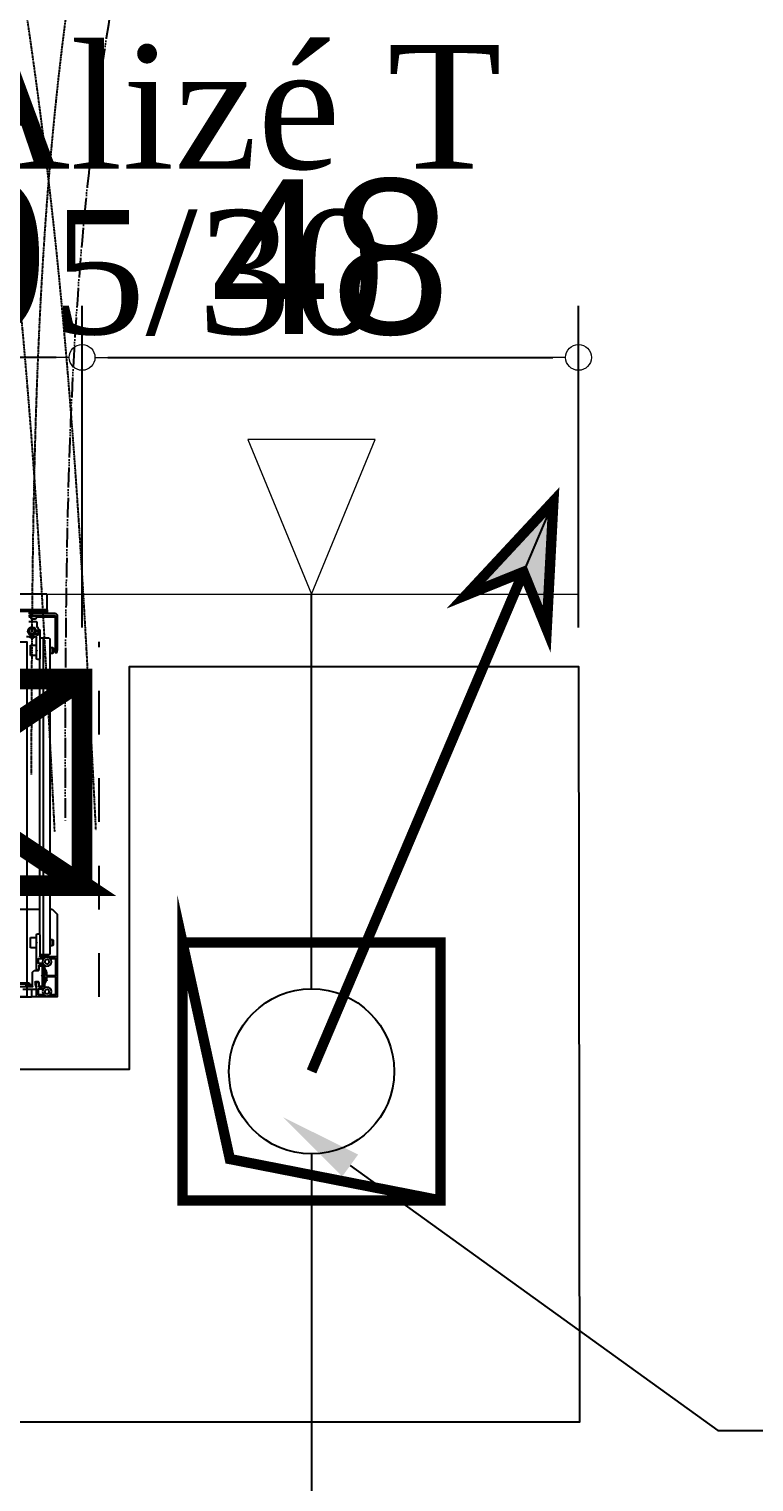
# Model space of a CAD drawing. Header units: millimetres. Extents: x 454430 to 532383, y -370512 to -310890.
# Drawn here: x 467295 to 467997, y -355325 to -353918 of the extents above; entities that cross this region are included whole.
import ezdxf
from ezdxf import colors
from ezdxf.entities.mleader import LeaderData, LeaderLine
from ezdxf.math import Vec2, Vec3

# ---------------------------------------------------------------- set-up
doc = ezdxf.new("R2010")
doc.units = ezdxf.units.MM
for name, pattern in [('prlm_ef', [0.165, 0.1, -0.065]), ('prlm_gaz', [36, 24, -3, 0, -3, 0, -3, 0, -3]), ('prlm_vmc', [0.282222, 0.141111, -0.141111])]:
    doc.linetypes.add(name, pattern=pattern)
for name, color, linetype, lineweight in [('_GAZELEC-BOITE INCORPO', 36, 'Continuous', 18), ('_GAZELEC-RESERVATION', 1, 'Continuous', 18), ('_GAZELEC-RESERVATION 2', 132, 'Continuous', 18)]:
    doc.layers.add(name, color=color, linetype=linetype, lineweight=lineweight)
for name, color, linetype in [('_GAZELEC-EAU CHAUDE', 1, 'Continuous'), ('GAZ-FLECHE VMC', 93, 'Continuous'), ('prlm-CHAUFF', 30, 'Continuous'), ('prlm-EAU-EF', 161, 'Continuous'), ('prlm-GAZ', 20, 'Continuous'), ('prlm-GT', 242, 'Continuous'), ('prlm-MOD', 64, 'Continuous'), ('prlm-VMC', 93, 'Continuous')]:
    doc.layers.add(name, color=color, linetype=linetype)
doc.layers.add('prlm-xpoly', color=7, linetype='Continuous', plot=False)
doc.styles.add('Arial', font='arial.ttf')
doc.styles.add('prlm-chauff', font='trebucbi.ttf', dxfattribs={"height": 18})
doc.styles.add('prlm-vmc', font='pala.ttf', dxfattribs={"height": 14})
doc.styles.get("Standard").update_dxf_attribs({"font": 'arial.ttf'})
doc.dimstyles.new('200', dxfattribs={"dimtxt": 150, "dimasz": 25, "dimexe": 50, "dimexo": 50, "dimgap": 20, "dimtad": 1, "dimdec": 0, "dimlfac": 0.1, "dimdsep": 46, "dimtxsty": 'Arial', "dimblk1": 'DOTBLANK', "dimblk2": 'DOTBLANK', "dimsah": 1, "dimcen": 25, "dimclrd": 5, "dimclre": 5, "dimadec": 0, "dimazin": 0, "dimtfac": 1, "dimtdec": 0, "dimtmove": 0, "dimatfit": 3, "dimldrblk": 'DOTBLANK', "dimfxl": 50, "dimtolj": 1, "dimtzin": 0, "dimarcsym": 0})

# ---------------------------------------------------------------- blocks, each defined once
blk = doc.blocks.new('MTI900_Alu_390')
at = {"layer": 'prlm-MOD', "color": 1, "linetype": 'Continuous'}
for p, q in [((-4.225, 0), (4.225, 0)), ((4.278, 0), (4.225, 0)), ((4.225, -0.07), (4.225, 0)), ((4.472, 0), (4.278, 0)), ((4.475, 0), (4.472, 0)), ((4.475, -0.003), (4.475, 0)), ((3.963, -0.1), (4.229, -0.1)), ((4.067, -0.125), (4.203, -0.125)), ((4.067, -0.135), (4.203, -0.135)), ((4.267, -0.07), (4.14, -0.07)), ((4.165, -0.105), (4.225, -0.105)), ((4.17, -0.12), (4.225, -0.12)), ((4.203, -0.125), (4.203, -0.12)), ((4.203, -0.135), (4.203, -0.125)), ((4.225, -0.105), (4.225, -0.1)), ((4.225, -0.105), (4.225, -0.12)), ((4.235, -0.1), (4.235, -0.24)), ((4.26, -0.12), (4.27, -0.09)), ((4.26, -0.142), (4.26, -0.12)), ((4.27, -0.09), (4.27, -0.073)), ((4.275, -0.003), (4.275, -0.137)), ((4.278, -0.14), (4.292, -0.14)), ((4.293, -0.021), (4.293, -0.074)), ((4.295, -0.137), (4.295, -0.098)), ((4.295, -0.137), (4.295, -0.142)), ((4.347, -0.018), (4.296, -0.018)), ((4.296, -0.077), (4.331, -0.077)), ((4.298, -0.095), (4.332, -0.095)), ((4.327, -0.1), (4.298, -0.1)), ((4.33, -0.195), (4.33, -0.103)), ((4.335, -0.098), (4.335, -0.134)), ((4.336, -0.136), (4.354, -0.164)), ((4.353, -0.086), (4.353, -0.129)), ((4.354, -0.13), (4.372, -0.159)), ((4.355, -0.038), (4.375, -0.027)), ((4.355, -0.062), (4.355, -0.038)), ((4.375, -0.073), (4.355, -0.062)), ((4.375, -0.027), (4.395, -0.038)), ((4.395, -0.062), (4.375, -0.073)), ((4.395, -0.038), (4.395, -0.062)), ((4.454, -0.018), (4.403, -0.018)), ((4.457, -0.191), (4.457, -0.021)), ((4.475, -0.387), (4.475, -0.003)), ((4.235, -0.24), (4.25, -0.255)), ((4.25, -0.255), (4.292, -0.255)), ((4.292, -0.145), (4.263, -0.145)), ((4.275, -0.263), (4.275, -0.52)), ((4.292, -0.26), (4.278, -0.26)), ((4.295, -0.258), (4.295, -0.263)), ((4.295, -0.302), (4.295, -0.263)), ((4.33, -0.195), (4.325, -0.2)), ((4.325, -0.2), (4.33, -0.205)), ((4.338, -0.16), (4.33, -0.16)), ((4.33, -0.168), (4.342, -0.168)), ((4.33, -0.297), (4.33, -0.205)), ((4.33, -0.232), (4.342, -0.232)), ((4.33, -0.24), (4.338, -0.24)), ((4.354, -0.236), (4.335, -0.265)), ((4.335, -0.265), (4.335, -0.302)), ((4.338, -0.16), (4.338, -0.24)), ((4.355, -0.19), (4.338, -0.16)), ((4.338, -0.24), (4.355, -0.21)), ((4.353, -0.271), (4.353, -0.304)), ((4.373, -0.24), (4.354, -0.27)), ((4.355, -0.166), (4.355, -0.234)), ((4.373, -0.16), (4.373, -0.191)), ((4.373, -0.209), (4.373, -0.24)), ((4.454, -0.194), (4.376, -0.194)), ((4.376, -0.206), (4.454, -0.206)), ((4.457, -0.369), (4.457, -0.209)), ((4.293, -0.326), (4.293, -0.369)), ((4.328, -0.323), (4.296, -0.323)), ((4.296, -0.372), (4.347, -0.372)), ((4.298, -0.3), (4.327, -0.3)), ((4.332, -0.305), (4.298, -0.305)), ((4.305, -0.6), (4.305, -0.393)), ((4.34, -0.405), (4.305, -0.405)), ((4.308, -0.39), (4.472, -0.39)), ((4.34, -0.405), (4.34, -3.475)), ((4.395, -0.405), (4.34, -0.405)), ((4.355, -0.328), (4.375, -0.317)), ((4.355, -0.352), (4.355, -0.328)), ((4.375, -0.363), (4.355, -0.352)), ((4.375, -0.317), (4.395, -0.328)), ((4.395, -0.352), (4.375, -0.363)), ((4.395, -0.328), (4.395, -0.352)), ((4.405, -0.415), (4.395, -0.405)), ((4.403, -0.372), (4.454, -0.372)), ((4.405, -0.415), (4.405, -3.465)), ((4.475, -0.8), (4.475, -0.387)), ((4.215, -0.475), (4.215, -0.575)), ((4.275, -0.475), (4.215, -0.475)), ((4.275, -0.52), (4.278, -0.523)), ((4.275, -0.52), (4.275, -0.53)), ((4.278, -0.527), (4.275, -0.53)), ((4.275, -0.53), (4.275, -0.6)), ((4.43, -0.495), (4.405, -0.495)), ((4.405, -0.555), (4.43, -0.555)), ((4.43, -0.495), (4.43, -0.555)), ((4.435, -0.5), (4.43, -0.495)), ((4.43, -0.555), (4.435, -0.55)), ((4.435, -0.55), (4.435, -0.5)), ((4.215, -0.575), (4.275, -0.575)), ((4.285, -0.61), (4.295, -0.61)), ((4.305, -0.6), (4.305, -3.277)), ((4.425, -0.85), (4.475, -0.8)), ((3.825, -0.85), (4.305, -0.85)), ((4.405, -0.85), (4.425, -0.85)), ((4.215, -3.305), (4.215, -3.405)), ((4.275, -3.305), (4.215, -3.305)), ((4.275, -3.277), (4.275, -3.346)), ((4.275, -3.346), (4.275, -3.358)), ((4.275, -3.358), (4.275, -3.484)), ((4.276, -3.348), (4.278, -3.35)), ((4.278, -3.354), (4.276, -3.356)), ((4.295, -3.267), (4.285, -3.267)), ((4.305, -3.553), (4.305, -3.277)), ((4.43, -3.325), (4.405, -3.325)), ((4.43, -3.325), (4.43, -3.385)), ((4.435, -3.33), (4.43, -3.325)), ((4.435, -3.38), (4.435, -3.33)), ((4.455, -3.355), (4.455, -3.335)), ((4.455, -3.335), (4.475, -3.335)), ((4.455, -3.69), (4.455, -3.355)), ((4.475, -3.355), (4.455, -3.355)), ((4.475, -3.335), (4.475, -3.355)), ((4.475, -3.69), (4.475, -3.355)), ((4.272, -3.487), (4.178, -3.487)), ((4.215, -3.405), (4.275, -3.405)), ((4.22, -3.478), (4.23, -3.472)), ((4.23, -3.472), (4.24, -3.478)), ((4.271, -3.507), (4.271, -3.518)), ((4.287, -3.504), (4.274, -3.504)), ((4.285, -3.504), (4.29, -3.507)), ((4.29, -3.549), (4.29, -3.507)), ((4.34, -3.475), (4.305, -3.475)), ((4.395, -3.475), (4.34, -3.475)), ((4.395, -3.475), (4.405, -3.465)), ((4.405, -3.385), (4.43, -3.385)), ((4.43, -3.385), (4.435, -3.38)), ((4.198, -3.637), (4.266, -3.637)), ((4.227, -3.657), (4.225, -3.659)), ((4.265, -3.659), (4.225, -3.659)), ((4.225, -3.659), (4.225, -3.662)), ((4.263, -3.657), (4.227, -3.657)), ((4.229, -3.657), (4.229, -3.662)), ((4.261, -3.657), (4.261, -3.662)), ((4.265, -3.659), (4.263, -3.657)), ((4.265, -3.662), (4.265, -3.659)), ((4.268, -3.521), (4.266, -3.521)), ((4.273, -3.542), (4.276, -3.542)), ((4.276, -3.627), (4.276, -3.584)), ((4.277, -3.582), (4.304, -3.555)), ((4.279, -3.545), (4.279, -3.549)), ((4.291, -3.577), (4.281, -3.583)), ((4.282, -3.552), (4.287, -3.552)), ((4.291, -3.568), (4.291, -3.577)), ((-4.375, -3.737), (4.375, -3.737)), ((4.375, -3.747), (-4.375, -3.747)), ((4.195, -3.695), (4.215, -3.695)), ((4.215, -3.715), (4.195, -3.715)), ((4.211, -3.677), (4.198, -3.677)), ((4.198, -3.69), (4.225, -3.69)), ((4.198, -3.725), (4.212, -3.725)), ((4.222, -3.663), (4.213, -3.676)), ((4.215, -3.695), (4.45, -3.695)), ((4.215, -3.695), (4.215, -3.715)), ((4.215, -3.715), (4.45, -3.715)), ((4.215, -3.72), (4.225, -3.72)), ((4.215, -3.722), (4.215, -3.72)), ((4.225, -3.716), (4.221, -3.72)), ((4.265, -3.662), (4.225, -3.662)), ((4.225, -3.69), (4.225, -3.695)), ((4.229, -3.716), (4.225, -3.716)), ((4.228, -3.692), (4.237, -3.692)), ((4.229, -3.69), (4.229, -3.695)), ((4.26, -3.715), (4.231, -3.715)), ((4.243, -3.732), (4.238, -3.737)), ((4.243, -3.687), (4.239, -3.691)), ((4.249, -3.734), (4.241, -3.734)), ((4.251, -3.691), (4.247, -3.687)), ((4.252, -3.737), (4.247, -3.732)), ((4.253, -3.692), (4.263, -3.692)), ((4.261, -3.69), (4.261, -3.695)), ((4.265, -3.716), (4.262, -3.716)), ((4.283, -3.69), (4.265, -3.69)), ((4.265, -3.695), (4.265, -3.69)), ((4.269, -3.72), (4.265, -3.716)), ((4.265, -3.72), (4.283, -3.72)), ((4.277, -3.676), (4.268, -3.663)), ((4.452, -3.677), (4.279, -3.677)), ((4.286, -3.692), (4.445, -3.692)), ((4.342, -3.715), (4.289, -3.715)), ((4.295, -3.734), (4.295, -3.73)), ((4.298, -3.727), (4.342, -3.727)), ((4.378, -3.727), (4.298, -3.727)), ((4.298, -3.727), (4.298, -3.737)), ((4.345, -3.724), (4.345, -3.718)), ((4.375, -3.737), (4.375, -3.747)), ((4.375, -3.747), (4.378, -3.747)), ((4.375, -3.792), (4.375, -3.747)), ((4.375, -3.902), (4.375, -3.792)), ((4.378, -3.747), (4.378, -3.727)), ((4.455, -3.682), (4.455, -3.68)), ((-4.375, -3.902), (4.375, -3.902))]:
    blk.add_line(p, q, dxfattribs=at)
for centre, radius in [((4.375, -0.05), 0.0425), ((4.375, -0.34), 0.0425), ((4.23, -3.542), 0.035), ((4.23, -3.542), 0.03), ((4.23, -3.542), 0.025)]:
    blk.add_circle(centre, radius, dxfattribs=at)
for centre, radius, start, end in [((4.278, -0.003), 0.003, 90, 180), ((4.472, -0.003), 0.003, 0, 90), ((4.232, -0.1), 0.003, 0, 180), ((4.263, -0.12), 0.003, 161.5651, 180), ((4.267, -0.073), 0.003, 0, 90), ((4.267, -0.09), 0.003, 341.5651, 0), ((4.278, -0.137), 0.003, 180, 270), ((4.292, -0.137), 0.003, 270, 0), ((4.296, -0.021), 0.003, 90, 180), ((4.296, -0.074), 0.003, 180, 270), ((4.298, -0.098), 0.003, 90, 180), ((4.298, -0.103), 0.003, 90, 180), ((4.327, -0.103), 0.003, 0, 90), ((4.331, -0.067), 0.01, 270, 326.3475), ((4.332, -0.098), 0.003, 0, 90), ((4.338, -0.134), 0.003, 180, 213.6901), ((4.347, -0.021), 0.003, 84.5182, 90), ((4.356, -0.129), 0.003, 180, 213.6901), ((4.403, -0.021), 0.003, 90, 95.4818), ((4.454, -0.021), 0.003, 0, 90), ((4.263, -0.142), 0.003, 180, 270), ((4.278, -0.263), 0.003, 90, 180), ((4.292, -0.142), 0.003, 270, 0), ((4.292, -0.258), 0.003, 0, 90), ((4.292, -0.263), 0.003, 0, 90), ((4.356, -0.271), 0.003, 146.3099, 180), ((4.352, -0.166), 0.003, 0, 33.6901), ((4.352, -0.234), 0.003, 326.3099, 0), ((4.37, -0.16), 0.003, 0, 33.6901), ((4.376, -0.191), 0.003, 180, 270), ((4.376, -0.209), 0.003, 90, 180), ((4.454, -0.191), 0.003, 270, 0), ((4.454, -0.209), 0.003, 0, 90), ((4.296, -0.326), 0.003, 90, 180), ((4.296, -0.369), 0.003, 180, 270), ((4.298, -0.297), 0.003, 180, 270), ((4.298, -0.302), 0.003, 180, 270), ((4.308, -0.393), 0.003, 90, 180), ((4.327, -0.297), 0.003, 270, 0), ((4.328, -0.333), 0.01, 46.149, 90), ((4.332, -0.302), 0.003, 270, 0), ((4.347, -0.369), 0.003, 270, 275.4818), ((4.403, -0.369), 0.003, 264.5182, 270), ((4.454, -0.369), 0.003, 270, 0), ((4.472, -0.387), 0.003, 270, 0), ((4.276, -0.525), 0.003, 315, 45), ((4.285, -0.6), 0.01, 180, 270), ((4.295, -0.6), 0.01, 270, 0), ((4.285, -3.277), 0.01, 90, 180), ((4.278, -3.346), 0.003, 180, 225), ((4.278, -3.358), 0.003, 135, 180), ((4.276, -3.352), 0.003, 315, 45), ((4.295, -3.277), 0.01, 0, 90), ((4.23, -3.542), 0.04, 33.9272, 355.9994), ((4.23, -3.542), 0.065, 57.7958, 122.2042), ((4.23, -3.542), 0.06, 66.4435, 113.5565), ((4.268, -3.518), 0.003, 270, 0), ((4.274, -3.507), 0.003, 90, 180), ((4.272, -3.484), 0.003, 270, 0), ((4.23, -3.542), 0.06, 0, 39.2965), ((4.23, -3.542), 0.065, 22.6199, 35.7758), ((4.287, -3.507), 0.003, 0, 90), ((4.266, -3.518), 0.003, 213.9272, 270), ((4.23, -3.542), 0.04, 0, 33.9272), ((4.266, -3.627), 0.01, 270, 0), ((4.273, -3.545), 0.003, 90, 175.9994), ((4.23, -3.542), 0.04, 355.9994, 0), ((4.276, -3.545), 0.003, 0, 90), ((4.23, -3.542), 0.065, 315.0475, 333.838), ((4.279, -3.584), 0.003, 135, 180), ((4.282, -3.549), 0.003, 180, 270), ((4.287, -3.549), 0.003, 270, 0), ((4.23, -3.542), 0.06, 351.491, 0), ((4.302, -3.553), 0.003, 315, 0), ((4.211, -3.674), 0.003, 270, 325.008), ((4.212, -3.722), 0.003, 270, 0), ((4.225, -3.665), 0.003, 90, 145.008), ((4.225, -3.693), 0.003, 19.4712, 90), ((4.215, -3.715), 0.01, 353.9388, 0), ((4.225, -3.717), 0.003, 270, 350.4059), ((4.231, -3.718), 0.003, 90, 170.4059), ((4.237, -3.689), 0.003, 270, 315), ((4.245, -3.689), 0.003, 45, 135), ((4.245, -3.734), 0.003, 45, 135), ((4.253, -3.689), 0.003, 225, 270), ((4.26, -3.718), 0.003, 9.5941, 90), ((4.265, -3.717), 0.003, 189.5941, 270), ((4.265, -3.693), 0.003, 90, 160.5288), ((4.265, -3.665), 0.003, 34.992, 90), ((4.275, -3.715), 0.01, 180, 186.0612), ((4.279, -3.674), 0.003, 214.992, 270), ((4.283, -3.693), 0.003, 19.4712, 90), ((4.283, -3.717), 0.003, 270, 350.4059), ((4.289, -3.718), 0.003, 90, 170.4059), ((4.292, -3.734), 0.003, 270, 0), ((4.298, -3.73), 0.003, 90, 180), ((4.342, -3.718), 0.003, 0, 90), ((4.342, -3.724), 0.003, 270, 0), ((4.445, -3.682), 0.01, 270, 0), ((4.45, -3.69), 0.025, 270, 0), ((4.45, -3.69), 0.005, 270, 0), ((4.452, -3.68), 0.003, 0, 90)]:
    blk.add_arc(centre, radius, start, end, dxfattribs=at)
blk = doc.blocks.new('xi.be')
at = {"layer": 'prlm-VMC', "color": 0, "linetype": 'ByBlock', "lineweight": 5, "flags": 128}
blk.add_lwpolyline([(-6.17, -15), (6.17, -15), (0, 0)], close=True, dxfattribs=at)
at = {"layer": 'prlm-VMC', "color": 0, "linetype": 'ByBlock', "lineweight": 5}
blk.add_solid([(0, -1), (5.17, -14), (-5.17, -14), (0, -1)], dxfattribs=at)
blk = doc.blocks.new('xi.thema+')
at = {"layer": 'prlm-CHAUFF', "color": 7, "linetype": 'prlm_vmc', "ltscale": 30}
for points in [[(-27.9, 0), (-27.9, 34.4)], [(27.9, 0), (27.9, 34.4)]]:
    blk.add_lwpolyline(points, dxfattribs=at)
at = {"layer": 'prlm-CHAUFF', "color": 0}
blk.add_lwpolyline([(-20.9, 0), (-20.9, 34.4), (20.9, 34.4), (20.9, 0)], close=True, dxfattribs=at)
for radius in [6.25, 4]:
    blk.add_circle((0, 13), radius, dxfattribs=at)
at = {"layer": 'prlm-CHAUFF', "color": 0, "insert": (0, 25.54), "char_height": 8, "width": 7.1971, "attachment_point": 5, "style": 'prlm-chauff'}
blk.add_mtext('thema+', dxfattribs=at)
blk = doc.blocks.new('FLECHE1')
h = blk.add_hatch(color=256)
h.dxf.hatch_style = 1
h.paths.add_polyline_path([(495907.1, -370439.6), (495913.6, -370315.5), (495936.1, -370371.1), (495991.7, -370348.6)])
for p, q in [((495907.1, -370439.6), (496141.3, -369887.2)), ((495913.6, -370315.5), (495907.1, -370439.6)), ((495913.6, -370315.5), (495907.1, -370439.6)), ((495936.1, -370371.1), (495913.6, -370315.5)), ((495936.1, -370371.1), (495913.6, -370315.5)), ((495991.7, -370348.6), (495907.1, -370439.6)), ((495907.1, -370439.6), (495991.7, -370348.6)), ((495936.1, -370371.1), (495991.7, -370348.6)), ((495991.7, -370348.6), (495936.1, -370371.1)), ((495907.1, -370439.6), (495936.1, -370371.1))]:
    blk.add_line(p, q)
at = {"const_width": 10}
for points in [[(495936.1, -370371.1), (496141.3, -369887.2)], [(495907.1, -370439.6), (495913.6, -370315.5), (495936.1, -370371.1), (495991.7, -370348.6), (495907.1, -370439.6)]]:
    blk.add_lwpolyline(points, dxfattribs=at)
blk = doc.blocks.new('_DOTBLANK')
at = {"color": 0, "linetype": 'ByBlock'}
blk.add_line((-0.5, 0), (-1, 0), dxfattribs=at)
blk.add_circle((0, 0), 0.5, dxfattribs=at)
blk = doc.blocks.new('*D213')
at = {"layer": '_GAZELEC-BOITE INCORPO', "color": 5, "lineweight": -2, "transparency": 16777216}
for p, q in [((467346.3, -354497.4), (467346.3, -354185.7)), ((467827, -354497.4), (467827, -354185.7)), ((467371.3, -354235.7), (467802, -354235.7))]:
    blk.add_line(p, q, dxfattribs=at)
at = {"layer": '_GAZELEC-BOITE INCORPO', "color": 5, "lineweight": -2, "transparency": 16777216, "xscale": 25, "yscale": 25, "zscale": 25, "rotation": 180}
blk.add_blockref('_DOTBLANK', (467346.3, -354235.7), dxfattribs=at)
at = {"layer": '_GAZELEC-BOITE INCORPO', "color": 5, "lineweight": -2, "transparency": 16777216, "xscale": 25, "yscale": 25, "zscale": 25}
blk.add_blockref('_DOTBLANK', (467827, -354235.7), dxfattribs=at)
at = {"layer": '_GAZELEC-BOITE INCORPO', "color": 0, "transparency": 16777216, "insert": (467586.7, -354139.1), "char_height": 150, "attachment_point": 5, "style": 'Arial'}
blk.add_mtext('\\A1;48', dxfattribs=at)
blk = doc.blocks.new('*D214')
at = {"layer": '_GAZELEC-BOITE INCORPO', "color": 5, "lineweight": -2, "transparency": 16777216}
for p, q in [((467046.3, -354497.4), (467046.3, -354185.7)), ((467346.3, -354497.4), (467346.3, -354185.7)), ((467321.3, -354235.7), (467071.3, -354235.7))]:
    blk.add_line(p, q, dxfattribs=at)
at = {"layer": '_GAZELEC-BOITE INCORPO', "color": 5, "lineweight": -2, "transparency": 16777216, "xscale": 25, "yscale": 25, "zscale": 25, "rotation": 180}
blk.add_blockref('_DOTBLANK', (467046.3, -354235.7), dxfattribs=at)
at = {"layer": '_GAZELEC-BOITE INCORPO', "color": 5, "lineweight": -2, "transparency": 16777216, "xscale": 25, "yscale": 25, "zscale": 25}
blk.add_blockref('_DOTBLANK', (467346.3, -354235.7), dxfattribs=at)
at = {"layer": '_GAZELEC-BOITE INCORPO', "color": 0, "transparency": 16777216, "insert": (467196.3, -354139.1), "char_height": 150, "attachment_point": 5, "style": 'Arial'}
blk.add_mtext('\\A1;30', dxfattribs=at)

msp = doc.modelspace()

# ---------------------------------------------------------------- linework, layer by layer
at = {"layer": '_GAZELEC-BOITE INCORPO', "const_width": 20}
msp.add_lwpolyline([(467246.3, -354747.4), (467346.3, -354747.4), (467346.3, -354547.4), (467046.3, -354547.4), (467046.3, -354747.4), (467346.3, -354747.4), (467046.3, -354547.4), (467046.3, -354747.4), (467346.3, -354547.4)], dxfattribs=at)
at = {"layer": '_GAZELEC-RESERVATION 2', "const_width": 10}
msp.add_lwpolyline([(467443.5, -355052.4), (467443.5, -354927.4), (467443.5, -354802.4), (467693.5, -354802.4), (467693.5, -355052.4), (467443.5, -355052.4), (467443.5, -354802.4), (467489.4, -355012.3), (467693.5, -355052.4)], dxfattribs=at)
at = {"layer": 'prlm-GT', "ltscale": 50}
msp.add_lwpolyline([(466447.3, -354925.1), (467392.3, -354925.1), (467392.3, -354535.1), (467827, -354535.1), (467827.8, -355267.1), (466447.3, -355267.1)], close=True, dxfattribs=at)
at = {"layer": 'prlm-VMC'}
for points in [[(467568.5, -354847.4), (467568.5, -354465.1)], [(467568.5, -355007.4), (467568.5, -355337.1)]]:
    msp.add_lwpolyline(points, dxfattribs=at)
msp.add_circle((467568.5, -354927.4), 80, dxfattribs=at)
at = {"layer": 'prlm-xpoly', "lineweight": 0}
msp.add_lwpolyline([(466427.4, -354465.1), (467827, -354465.1), (467827, -353146.1), (466427.5, -353146.1)], close=True, dxfattribs=at)

# ---------------------------------------------------------------- block references
at = {"layer": 'GAZ-FLECHE VMC', "rotation": 180}
msp.add_blockref('FLECHE1', (963709.8, -724814.6), dxfattribs=at)
at = {"layer": 'prlm-CHAUFF', "xscale": 10, "yscale": 10, "zscale": 10, "rotation": 0.0001899573391351803}
msp.add_blockref('xi.thema+', (467083.8, -354855.1), dxfattribs=at)
at = {"layer": 'prlm-MOD', "xscale": -99.99999999999976, "yscale": 99.99999999999974, "zscale": 99.99999999999969, "rotation": 180.0001153397707}
msp.add_blockref('MTI900_Alu_390', (466874.8, -354855.1), dxfattribs=at)
at = {"layer": 'prlm-VMC', "xscale": 10, "yscale": 10, "zscale": 10, "rotation": 180.0000000000001}
msp.add_blockref('xi.be', (467568.5, -354465.1), dxfattribs=at)

# ---------------------------------------------------------------- leaders
at = {"layer": '_GAZELEC-RESERVATION', "color": 6}
ml = msp.add_multileader_mtext('Standard', dxfattribs=at)
ml.set_content('résa n°51\\P250x250 en dalle haute', color=6)
ml.set_leader_properties()
ml.build(insert=Vec2(0, 0))
ml.multileader.update_dxf_attribs({"has_text_frame": 1, "arrow_head_size": 80, "scale": 20})
ctx = ml.context
ctx.base_point, ctx.scale, ctx.char_height, ctx.arrow_head_size, ctx.landing_gap_size, ctx.plane_origin = Vec3(468051.8, -355275.2), 20, 80, 80, 40, Vec3(462501.5, -355076.8)
notes = []
notes.append((ctx, [(1, (1, 1, 0), (467961.9, -355275.2), (1, 0), 89.8, [(0, [(467541, -354971.8)], 0, [])])]))
ctx.mtext.insert, ctx.mtext.width, ctx.mtext.flow_direction = Vec3(468091.8, -355234.5), 1568.85, 5
ml = msp.add_multileader_mtext('Standard', dxfattribs=at)
ml.set_content('résa n°50\\P300x500 en dalle haute', color=6)
ml.set_leader_properties()
ml.build(insert=Vec2(0, 0))
ml.multileader.update_dxf_attribs({"has_text_frame": 1, "arrow_head_size": 80, "scale": 20})
ctx = ml.context
ctx.base_point, ctx.scale, ctx.char_height, ctx.arrow_head_size, ctx.landing_gap_size, ctx.plane_origin = Vec3(466142.8, -355954.2), 20, 80, 80, 40, Vec3(460592.5, -355755.8)
notes.append((ctx, [(0, (1, 1, 0), (467465.4, -355954.2), (-1, 0), 89.8, [(0, [(467166.6, -355179.3)], 0, [])])]))
ctx.mtext.insert, ctx.mtext.width, ctx.mtext.flow_direction = Vec3(466182.8, -355913.5), 1568.85, 5
for ctx, leaders in notes:
    for number, flags, end, landing, length, lines in leaders:
        leader = LeaderData()
        leader.index, (leader.has_last_leader_line, leader.has_dogleg_vector, leader.attachment_direction) = number, flags
        leader.last_leader_point, leader.dogleg_vector, leader.dogleg_length = Vec3(end), Vec3(landing), length
        for number, points, colour, breaks in lines:
            line = LeaderLine()
            line.index, line.vertices, line.color, line.breaks = number, Vec3.list(points), colors.encode_raw_color(colour), breaks
            leader.lines.append(line)
        ctx.leaders.append(leader)

# ---------------------------------------------------------------- next in the draw order: texts
at = {"layer": 'prlm-VMC', "ltscale": 25, "insert": (467478.3, -354073.9), "char_height": 120, "width": 586.147, "attachment_point": 5, "line_spacing_factor": 0.8, "style": 'prlm-vmc', "bg_fill": 2}
msp.add_mtext('Alizé T 5/30', dxfattribs=at)

# ---------------------------------------------------------------- next in the draw order: linework, layer by layer
at = {"layer": '_GAZELEC-EAU CHAUDE', "linetype": 'prlm_ef'}
msp.add_spline([(467319.9, -354695.4), (467288.8, -354209.4), (466753.3, -352445.1), (466443.4, -351476), (466954.3, -351086), (467460.4, -351068)], degree=3, dxfattribs=at)
msp.add_open_spline([(467160.2, -354737.2), (467154.7, -354702.7), (467149.3, -354668.4), (467137.1, -354600.5), (467130.4, -354566.9), (467118, -354515.1), (467113.2, -354496.6), (467104.2, -354466), (467100.4, -354453.8), (467093.4, -354432.8), (467090.3, -354424), (467083.9, -354406.4), (467080.5, -354397.7), (467070, -354371.5), (467062.4, -354354.2), (467040.1, -354307.3), (467024.2, -354278.3), (466989.3, -354222.9), (466970.3, -354196.7), (466933.1, -354152.6), (466915.4, -354134.1), (466878.3, -354100.4), (466858.8, -354085.2), (466833.2, -354068.3), (466827.8, -354064.9), (466817.9, -354059), (466813.4, -354056.4), (466804.4, -354051.4), (466799.8, -354049), (466786, -354042.1), (466776.6, -354037.8), (466744.8, -354024.6), (466721.8, -354017), (466674.2, -354005.3), (466649.7, -354001.1), (466599.4, -353995.9), (466573.7, -353994.8), (466521.7, -353995.8), (466495.3, -353997.9), (466442.2, -354004.9), (466415.5, -354009.8), (466365.9, -354021.6), (466342.9, -354028.1), (466302, -354041.6), (466283.9, -354048.1), (466241.4, -354065.2), (466217.1, -354076.3), (466169.4, -354100.4), (466146, -354113.6), (466076.4, -354156.4), (466031.6, -354189.1), (465946.4, -354261.4), (465906, -354301), (465830, -354385.9), (465794.4, -354431.2), (465728.9, -354526.1), (465698.9, -354575.7), (465645, -354678), (465621.1, -354730.7), (465580.1, -354837.7), (465562.9, -354892.1), (465535.8, -355001.2), (465525.9, -355055.9), (465513.8, -355164.3), (465511.6, -355218), (465515.5, -355323.1), (465521.6, -355374.4), (465540, -355462.8), (465550.7, -355500.5), (465570.4, -355553.6), (465577.2, -355570.1), (465591.3, -355600.9), (465598.5, -355615.3), (465610.6, -355637.4), (465615.1, -355645.3), (465624.4, -355660.9), (465629.2, -355668.6), (465644.1, -355691.5), (465654.7, -355706.4), (465690.5, -355753.3), (465717.9, -355783.9), (465777.3, -355841), (465809.2, -355867.6), (465876.4, -355916.4), (465911.6, -355938.5), (465964.8, -355967.5), (465982, -355976.2), (466013.7, -355991), (466028.1, -355997.3), (466058.4, -356009.7), (466074.2, -356015.7), (466106.1, -356026.9), (466122.2, -356032), (466170.8, -356046.3), (466203.5, -356054.3), (466269.9, -356067.4), (466303.5, -356072.6), (466389, -356082.8), (466441.4, -356086.3), (466547.5, -356089.4), (466601.2, -356089), (466709.3, -356086), (466763.7, -356083.4), (466873, -356077.4), (466927.8, -356074.1), (467001.3, -356070.4), (467020, -356069.5), (467049, -356068.2), (467059.2, -356067.8), (467079.7, -356067), (467089.9, -356066.7), (467120.6, -356065.7), (467140.9, -356065.1), (467202, -356063.7), (467242.5, -356063.2), (467363.8, -356062.5), (467444.1, -356063.3), (467587.7, -356065.5), (467651.1, -356066.9), (467714.5, -356068.3)], degree=3, knots=[0, 0, 0, 0, 105.565247, 105.565247, 211.130495, 211.130495, 269.723367, 269.723367, 309.073208, 309.073208, 337.43042, 337.43042, 365.787632, 365.787632, 422.502055, 422.502055, 521.948703, 521.948703, 621.39535, 621.39535, 702.37519, 702.37519, 783.355031, 783.355031, 804.634589, 804.634589, 821.938459, 821.938459, 839.242328, 839.242328, 873.850067, 873.850067, 953.747744, 953.747744, 1033.64542, 1033.64542, 1113.543097, 1113.543097, 1193.440774, 1193.440774, 1273.33845, 1273.33845, 1342.410152, 1342.410152, 1397.60093, 1397.60093, 1473.790599, 1473.790599, 1549.980269, 1549.980269, 1704.253677, 1704.253677, 1858.527084, 1858.527084, 2012.800492, 2012.800492, 2167.0739, 2167.0739, 2321.347308, 2321.347308, 2475.620716, 2475.620716, 2629.894124, 2629.894124, 2784.167532, 2784.167532, 2938.44094, 2938.44094, 3059.20057, 3059.20057, 3115.098194, 3115.098194, 3165.712324, 3165.712324, 3194.255344, 3194.255344, 3222.798364, 3222.798364, 3279.884404, 3279.884404, 3406.389456, 3406.389456, 3532.894509, 3532.894509, 3659.399561, 3659.399561, 3718.403461, 3718.403461, 3767.10239, 3767.10239, 3819.946836, 3819.946836, 3872.791281, 3872.791281, 3978.480172, 3978.480172, 4084.169063, 4084.169063, 4245.078333, 4245.078333, 4405.987602, 4405.987602, 4566.896872, 4566.896872, 4727.806141, 4727.806141, 4782.70469, 4782.70469, 4812.807611, 4812.807611, 4842.910531, 4842.910531, 4903.116372, 4903.116372, 5023.528054, 5023.528054, 5264.351418, 5264.351418, 5455.735927, 5455.735927, 5455.735927, 5455.735927], dxfattribs=at)
at = {"layer": 'prlm-EAU-EF', "linetype": 'prlm_ef'}
for points in [[(469568.7, -337898.6), (469361.2, -337895.5), (469055.8, -338015.6), (468911.4, -338131.5), (468804.6, -338388.4), (468733, -338642.6), (468638, -339350.8), (468631, -339412.7), (468601.4, -340463.8), (468601.4, -341732.8), (468601.4, -344195.6), (468601.4, -346880), (468571.9, -349029.9), (468571.9, -349821.5), (468571.9, -349918.7), (468539.4, -350247.5), (468539.4, -350770.1), (468539.4, -350987.5), (468500.3, -351368.3), (467926.5, -352511), (467628.1, -353007.7), (467369.5, -353685.1), (467297, -354639.7)], [(469569.1, -337923.8), (469359.1, -337923.8), (469102.2, -338022.5), (468975.8, -338111.9), (468879.4, -338292.6), (468775.2, -338623.3), (468693.9, -339307.3), (468659.3, -339692.3), (468659.3, -340125.7), (468659.3, -341243.5), (468659.3, -343906.6), (468635.9, -346330.3), (468655.1, -347591), (468655.1, -349506.5), (468690.1, -349958.3), (468671.5, -350288.4), (468643.5, -350669.4), (468643.5, -350927), (468643.5, -351938.8), (468582, -353897.9), (468532.4, -355117.8), (468497.9, -356209.2), (468497.9, -358069.4), (468497.9, -359957.6), (468497.9, -360088.5), (468497.9, -360443.6), (468377.2, -361121.4), (468229.4, -361474.3), (467715.5, -362036.1), (467246.5, -362337.3), (466978.9, -362508.7), (466817.4, -362645.3), (466517.2, -362979.7), (466219.3, -363420.2), (466033.9, -363964.4), (466033.9, -364366.9), (466148.6, -364880.8), (466335.7, -365201.5), (466898.3, -365503.9), (467193, -365526.6)], [(467230, -354708.4), (467160.9, -354410.2), (466906.7, -353910.8), (466235.7, -353735.1), (465683.1, -354113.6), (465377.7, -356249.9), (466485.9, -357104), (467726, -357215)], [(467199.7, -354730.9), (467133.2, -354425.7), (466836.9, -354023.7), (466237.7, -354023.7), (465573.1, -355652.2), (466031.9, -356042.1), (467049.1, -356108.2), (467713.6, -356108.2)]]:
    msp.add_spline(points, degree=3, dxfattribs=at)
msp.add_open_spline([(467359.8, -354693.4), (467356.9, -354636.5), (467354.1, -354579.5), (467348.6, -354481.3), (467346.2, -354440), (467340.8, -354357.6), (467337.9, -354316.5), (467332.5, -354249.7), (467330.3, -354223.9), (467325.6, -354172.4), (467323.1, -354146.8), (467314.9, -354070.1), (467308.8, -354019.3), (467288.3, -353867.6), (467271.6, -353767.5), (467222.7, -353525.8), (467186.9, -353384.8), (467098.2, -353102.2), (467045.3, -352960.6), (466969.1, -352786.5), (466955.1, -352755.6), (466911.8, -352662.6), (466881.1, -352600.3), (466831.5, -352505.2), (466814.2, -352472.8), (466790.1, -352428.9), (466783.8, -352417.6), (466771.1, -352394.9), (466764.7, -352383.6), (466745.5, -352349.5), (466732.5, -352326.9), (466694.5, -352260.6), (466669.5, -352217.1), (466621.3, -352130.6), (466598, -352087.6), (466555.1, -352002.5), (466535.3, -351960.5), (466505.4, -351888), (466494.1, -351857.4), (466475.1, -351797.1), (466467.5, -351767.6), (466457.8, -351716.5), (466454.8, -351694.8), (466451.7, -351652.1), (466451.6, -351631.2), (466454.2, -351590.3), (466457, -351570.3), (466465.9, -351531), (466471.9, -351511.7), (466481.9, -351487.7), (466484.1, -351482.6), (466488.8, -351472.5), (466491.3, -351467.5), (466499.2, -351452.4), (466505, -351442.4), (466523, -351413.8), (466536.5, -351395.4), (466566.6, -351359.5), (466583.2, -351342), (466618.9, -351308.1), (466638, -351291.8), (466678.4, -351260.6), (466699.7, -351245.8), (466743.7, -351217.9), (466766.5, -351204.8), (466821.6, -351176.3), (466854.3, -351161.8), (466898.9, -351145.1), (466910.5, -351141), (466931.6, -351134.1), (466941.3, -351131.2), (466962, -351125.2), (466973, -351122.3), (466995.1, -351117), (467006.2, -351114.6), (467039.4, -351108.1), (467061.5, -351104.7), (467117.6, -351098.1), (467151.6, -351095.9), (467219.8, -351094.3), (467254.1, -351094.9), (467323, -351097.7), (467357.6, -351100), (467413.9, -351104.3), (467435.5, -351106.1), (467457.1, -351107.8)], degree=3, knots=[0, 0, 0, 0, 169.815502, 169.815502, 293.218056, 293.218056, 416.698712, 416.698712, 494.695589, 494.695589, 572.692466, 572.692466, 728.686219, 728.686219, 1040.673725, 1040.673725, 1485.71992, 1485.71992, 1930.766114, 1930.766114, 2026.451385, 2026.451385, 2217.821927, 2217.821927, 2316.211909, 2316.211909, 2350.394958, 2350.394958, 2384.578007, 2384.578007, 2452.944106, 2452.944106, 2584.282965, 2584.282965, 2715.621824, 2715.621824, 2846.960683, 2846.960683, 2945.66245, 2945.66245, 3044.364217, 3044.364217, 3119.894126, 3119.894126, 3195.424035, 3195.424035, 3270.953945, 3270.953945, 3346.483854, 3346.483854, 3366.678923, 3366.678923, 3386.873993, 3386.873993, 3427.264132, 3427.264132, 3503.227394, 3503.227394, 3579.190656, 3579.190656, 3655.153918, 3655.153918, 3731.11718, 3731.11718, 3807.080442, 3807.080442, 3910.598088, 3910.598088, 3946.653917, 3946.653917, 3976.668604, 3976.668604, 4011.252509, 4011.252509, 4045.836413, 4045.836413, 4115.004222, 4115.004222, 4220.691783, 4220.691783, 4326.379343, 4326.379343, 4432.066904, 4432.066904, 4497.387891, 4497.387891, 4497.387891, 4497.387891], dxfattribs=at)
at = {"layer": 'prlm-GAZ', "linetype": 'prlm_gaz', "ltscale": 0.8}
for points in [[(469814.6, -349273.1), (469625, -349273.1), (469486.2, -349280.3), (469105.1, -349346.7), (468809.6, -349495.8), (468654.8, -349867.9), (468582.7, -350446.7), (468582.7, -351160.1), (468532.1, -351450.7), (467944.5, -352561.7), (467535.7, -353305.7), (467346.3, -354122.4), (467330, -354686.2)], [(469771.7, -349291.6), (469559.1, -349291.6), (469341.2, -349317.3), (469080.1, -349391.2), (468929.7, -349497), (468828.4, -349637), (468745.8, -349969.7), (468712.8, -350271.3), (468687.7, -350766.4), (468687.7, -352199.7), (468602.5, -357573.6), (468602.5, -359436.9), (468574.1, -360768.2), (467756.4, -362073.2), (467141.6, -362469.9), (466346.1, -363265.3), (466095.5, -363879.3), (466139.8, -364772.4), (466239.1, -365040.1), (466340.8, -365193.6), (467196.1, -365551.3), (467208.3, -365551.3)]]:
    msp.add_spline(points, degree=3, dxfattribs=at)

# ---------------------------------------------------------------- next in the draw order: dimensions: what is measured, and where the dimension line sits
at = {"layer": '_GAZELEC-BOITE INCORPO'}
for base, p2, picture, middle in [((467046.3, -354235.7), (467046.3, -354547.4), '*D214', (467196.3, -354139.1)), ((467827, -354235.7), (467827, -354547.4), '*D213', (467586.7, -354139.1))]:
    dim = msp.add_linear_dim(base=base, p1=(467346.3, -354547.4), p2=p2, dimstyle='200', dxfattribs=at)
    dim.commit()
    dim.dimension.update_dxf_attribs({"geometry": picture, "text_midpoint": middle})

doc.saveas('drawing.dxf')
